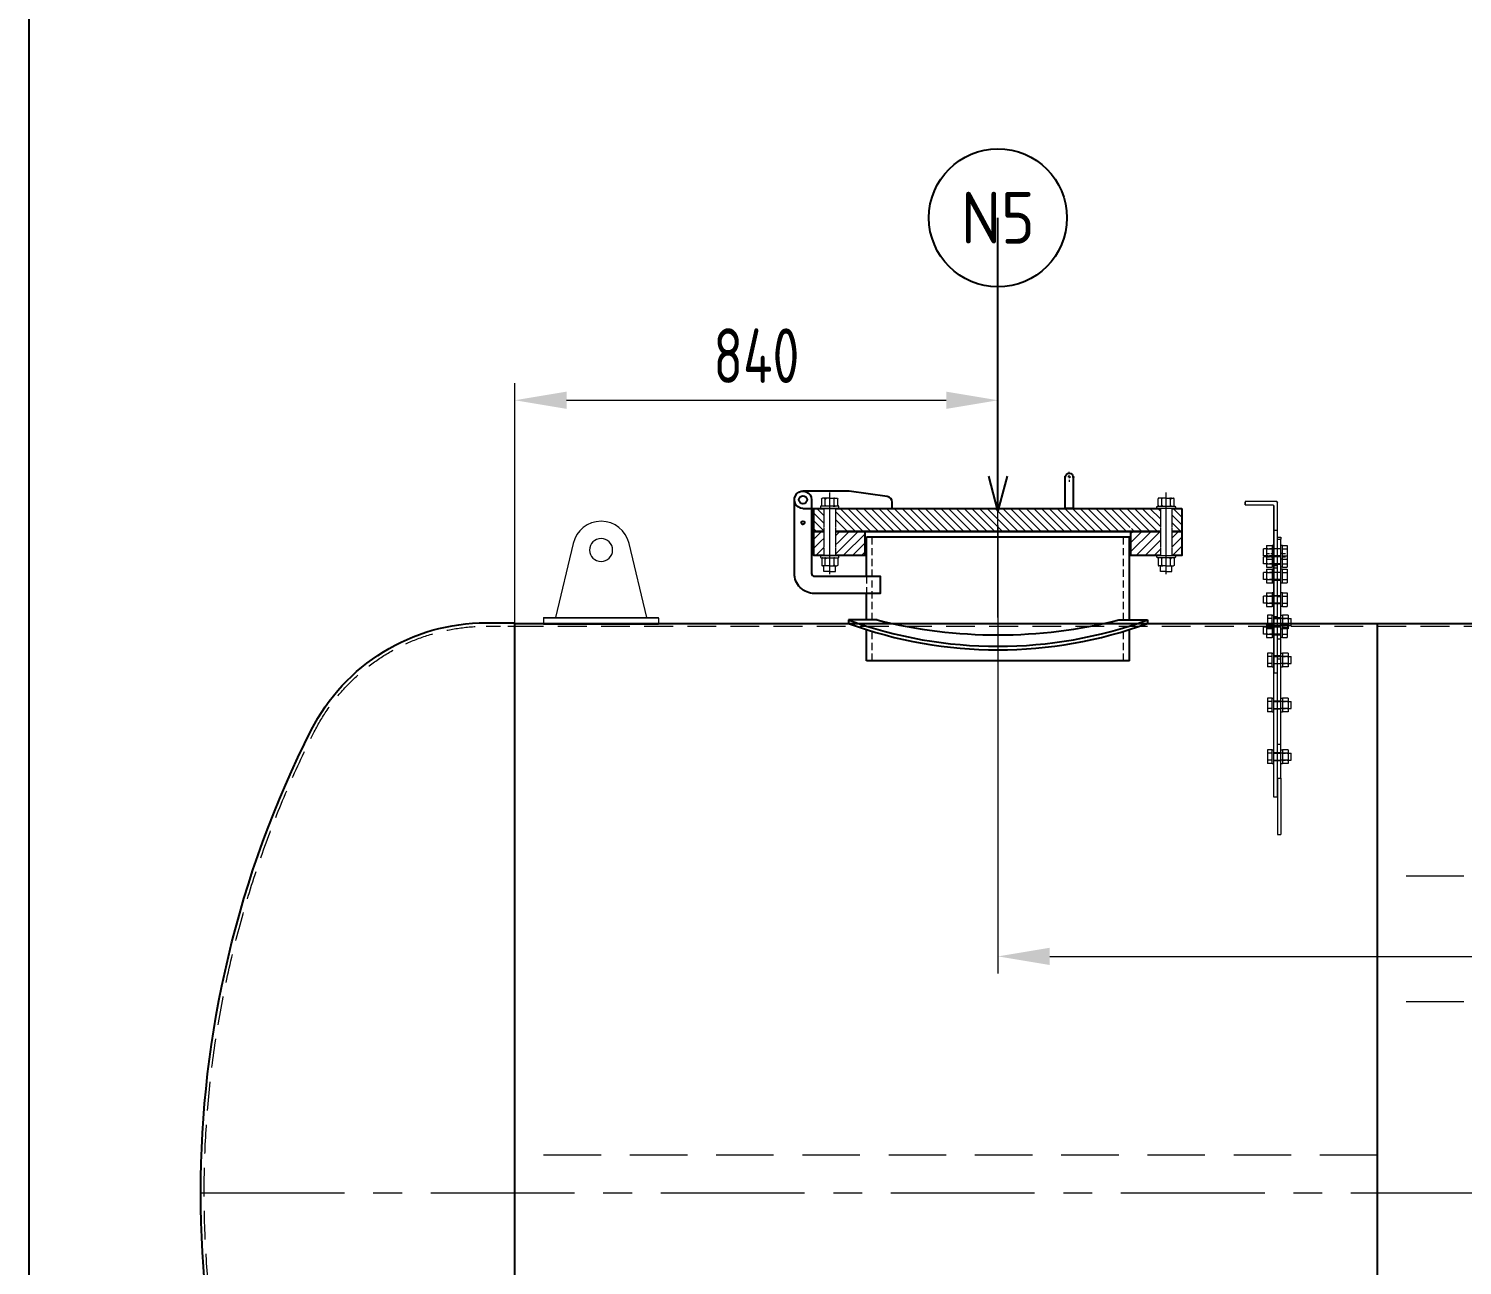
# Model space of a CAD drawing. Header units: millimetres. Extents: x -46397 to 283259, y -8690 to 23983.
# Drawn here: x 118436 to 120929, y 3842 to 5993 of the extents above; entities that cross this region are included whole.
import ezdxf
from ezdxf import colors
from ezdxf.entities.mleader import LeaderData, LeaderLine
from ezdxf.enums import TextEntityAlignment as Align
from ezdxf.math import Vec2, Vec3

# ---------------------------------------------------------------- set-up
doc = ezdxf.new("R2010")
doc.units = ezdxf.units.MM
doc.set_wipeout_variables(frame=1)
for name, pattern in [('CENTER', [2, 1.25, -0.25, 0.25, -0.25]), ('CENTER2', [1.125, 0.75, -0.125, 0.125, -0.125]), ('HIDDEN', [0.375, 0.25, -0.125]), ('HIDDEN2', [0.1875, 0.125, -0.0625]), ('HIDDENX2', [0.75, 0.5, -0.25])]:
    doc.linetypes.add(name, pattern=pattern)
doc.layers.get('Defpoints').update_dxf_attribs({"lineweight": 0})
for name, color, linetype, lineweight in [('0-Dim', 7, 'Continuous', 0), ('BOLTS', 7, 'Continuous', 9), ('CHUAN NET KHUAT', 4, 'HIDDEN', 0), ('Dtext', 255, 'Continuous', 20), ('DUONGCHINH', 7, 'Continuous', 25), ('DUONGTAM', 1, 'CENTER', 0), ('Long_AM_Visible', 30, 'Continuous', 25), ('mD_HATCH', 8, 'Continuous', 0), ('mDƯỜNG KHUẤT', 251, 'HIDDEN', 5), ('mDƯỜNG TÂM', 8, 'CENTER', 0), ('PHANTOM 2', 8, 'Continuous', 0), ('Standard', 7, 'Continuous', 0)]:
    doc.layers.add(name, color=color, linetype=linetype, lineweight=lineweight)
doc.styles.add('Chu va so', font='arial.ttf')
doc.styles.add('GHI CHÚ 1', font='isocp_IV25.ttf', dxfattribs={"width": 0.8})
doc.styles.add('Long_Text', font='isocp.shx', dxfattribs={"width": 0.7})
doc.styles.get("Standard").update_dxf_attribs({"font": 'isocp.shx', "width": 0.8})
doc.styles.add('TCVN', font='arial.ttf')
doc.dimstyles.new('1-30SCALE', dxfattribs={"dimtxt": 75, "dimasz": 75, "dimexe": 37.5, "dimexo": 30, "dimgap": 30, "dimtad": 1, "dimtoh": 1, "dimdec": 0, "dimdsep": 46, "dimtxsty": 'GHI CHÚ 1', "dimcen": 0.09, "dimclrd": 256, "dimclre": 256, "dimclrt": 2, "dimadec": 0, "dimazin": 0, "dimtfac": 1, "dimtdec": 0, "dimtofl": 0, "dimtmove": 0, "dimatfit": 3, "dimfxl": 1, "dimlwd": 0, "dimlwe": 0, "dimarcsym": 0})

# ---------------------------------------------------------------- blocks, each defined once
blk = doc.blocks.new('A$Cb6d5b212')
at = {"color": 2, "linetype": 'Continuous', "lineweight": 0, "ltscale": 10, "extrusion": (2.28848e-17, 1, 0)}
blk.add_line((-1500, -990), (-1500, 990), dxfattribs=at)
at = {"layer": 'CHUAN NET KHUAT', "color": 3, "linetype": 'HIDDENX2', "lineweight": 0, "ltscale": 50, "extrusion": (2.28848e-17, 1, 0)}
blk.add_line((-3050, 985), (-3000, 985), dxfattribs=at)
at = {"layer": 'CHUAN NET KHUAT', "color": 3, "linetype": 'HIDDENX2', "lineweight": 0, "ltscale": 100, "extrusion": (2.28848e-17, 1, 0)}
for p, q in [((-3000, 985), (-1500, 985)), ((-1500, 985), (0, 985))]:
    blk.add_line(p, q, dxfattribs=at)
at = {"layer": 'CHUAN NET KHUAT', "color": 3, "linetype": 'HIDDENX2', "lineweight": 0, "ltscale": 200}
for p, q in [((0, 550.6), (-1500, 550.6)), ((0, 332), (-1500, 332))]:
    blk.add_line(p, q, dxfattribs=at)
at = {"layer": 'CHUAN NET KHUAT', "color": 4, "linetype": 'HIDDENX2', "lineweight": 0, "ltscale": 200}
blk.add_line((-1500, 65.4), (-3000, 65.4), dxfattribs=at)
at = {"layer": 'CHUAN NET KHUAT', "color": 3, "linetype": 'HIDDENX2', "lineweight": 0, "ltscale": 100, "extrusion": (0, 0, -1)}
for centre, radius, start, end in [((3050, 650.1), 334.9, 26.8756, 90), ((1767.2, 0), 1773, 333.1244, 26.8756)]:
    blk.add_arc(centre, radius, start, end, dxfattribs=at)
at = {"layer": 'DUONGCHINH', "color": 2, "ltscale": 10, "extrusion": (2.28848e-17, 1, 0)}
for p, q in [((-3050, 991), (-3000, 991)), ((-3000, -991), (-3000, 991)), ((-3000, 990), (-1500, 990)), ((-1500, -990), (-1500, 990)), ((-1500, 990), (0, 990))]:
    blk.add_line(p, q, dxfattribs=at)
at = {"layer": 'DUONGCHINH', "color": 2, "ltscale": 10, "extrusion": (0, 0, -1)}
for centre, radius, start, end in [((3050, 650.1), 340.9, 26.8756, 90), ((1767.2, 0), 1779, 333.1244, 26.8756)]:
    blk.add_arc(centre, radius, start, end, dxfattribs=at)
at = {"layer": 'DUONGTAM', "ltscale": 200}
blk.add_line((-3546.2, 0), (3546.2, 0), dxfattribs=at)
blk = doc.blocks.new('A$Cd98a78a3')
at = {"color": 7, "linetype": 'Continuous', "lineweight": 0, "ltscale": 10, "extrusion": (-2.28848e-17, 1, 0)}
for p, q in [((-1730, 1202), (-1730, 1196)), ((-1676.1, 1202), (-1730, 1202)), ((-1674.1, 1151.8), (-1674.1, 1200)), ((-1730, 1196), (-1682.1, 1196)), ((-1680.1, 1151.8), (-1680.1, 1194)), ((-1680.1, 688), (-1680.1, 1151.8)), ((-1674.1, 1151.8), (-1680.1, 1151.8)), ((-1674.1, 688), (-1674.1, 1151.8)), ((-1674.1, 1036.6), (-1668.1, 1036.6)), ((-1668.1, 720.7), (-1668.1, 1036.6)), ((-1691.1, 1004.5), (-1691.1, 998.5)), ((-1683.1, 1004.5), (-1691.1, 1004.5)), ((-1691.1, 998.5), (-1691.1, 986.6)), ((-1683.1, 998.5), (-1691.1, 998.5)), ((-1683.1, 980.5), (-1683.1, 1004.5)), ((-1683.1, 1004.5), (-1680.1, 1004.5)), ((-1668.1, 1004.5), (-1665.1, 1004.5)), ((-1655.1, 1004.5), (-1665.1, 1004.5)), ((-1665.1, 1004.5), (-1665.1, 980.5)), ((-1655.1, 998.5), (-1665.1, 998.5)), ((-1655.1, 1004.5), (-1655.1, 998.5)), ((-1655.1, 998.5), (-1655.1, 986.6)), ((-1655.1, 998.5), (-1650.1, 998.5)), ((-1650.1, 986.5), (-1650.1, 998.5)), ((-1691.1, 986.6), (-1691.1, 980.6)), ((-1683.1, 986.6), (-1691.1, 986.6)), ((-1683.1, 980.6), (-1691.1, 980.6)), ((-1683.1, 980.5), (-1680.1, 980.5)), ((-1668.1, 980.5), (-1665.1, 980.5)), ((-1655.1, 986.6), (-1665.1, 986.6)), ((-1655.1, 980.6), (-1665.1, 980.6)), ((-1655.1, 986.6), (-1655.1, 980.6)), ((-1655.1, 986.5), (-1650.1, 986.5)), ((-1691.1, 938.4), (-1691.1, 932.4)), ((-1683.1, 938.4), (-1691.1, 938.4)), ((-1691.1, 932.4), (-1691.1, 920.4)), ((-1683.1, 932.4), (-1691.1, 932.4)), ((-1683.1, 914.4), (-1683.1, 938.4)), ((-1683.1, 938.4), (-1680.1, 938.4)), ((-1668.1, 938.4), (-1665.1, 938.4)), ((-1655.1, 938.4), (-1665.1, 938.4)), ((-1665.1, 938.4), (-1665.1, 914.4)), ((-1655.1, 932.4), (-1665.1, 932.4)), ((-1655.1, 938.4), (-1655.1, 932.4)), ((-1655.1, 932.4), (-1655.1, 920.4)), ((-1655.1, 932.4), (-1650.1, 932.4)), ((-1650.1, 920.4), (-1650.1, 932.4)), ((-1691.1, 920.4), (-1691.1, 914.4)), ((-1683.1, 920.4), (-1691.1, 920.4)), ((-1683.1, 914.4), (-1691.1, 914.4)), ((-1683.1, 914.4), (-1680.1, 914.4)), ((-1668.1, 914.4), (-1665.1, 914.4)), ((-1655.1, 920.4), (-1665.1, 920.4)), ((-1655.1, 914.4), (-1665.1, 914.4)), ((-1655.1, 920.4), (-1655.1, 914.4)), ((-1655.1, 920.4), (-1650.1, 920.4)), ((-1691.1, 860), (-1691.1, 854)), ((-1683.1, 860), (-1691.1, 860)), ((-1691.1, 854), (-1691.1, 842)), ((-1683.1, 854), (-1691.1, 854)), ((-1683.1, 836), (-1683.1, 860)), ((-1683.1, 860), (-1680.1, 860)), ((-1668.1, 860), (-1665.1, 860)), ((-1655.1, 860), (-1665.1, 860)), ((-1665.1, 860), (-1665.1, 836)), ((-1655.1, 854), (-1665.1, 854)), ((-1655.1, 860), (-1655.1, 854)), ((-1655.1, 854), (-1655.1, 842)), ((-1655.1, 854), (-1650.1, 854)), ((-1650.1, 842), (-1650.1, 854)), ((-1691.1, 842), (-1691.1, 836)), ((-1683.1, 842), (-1691.1, 842)), ((-1683.1, 836), (-1691.1, 836)), ((-1683.1, 836), (-1680.1, 836)), ((-1668.1, 836), (-1665.1, 836)), ((-1655.1, 842), (-1665.1, 842)), ((-1655.1, 836), (-1665.1, 836)), ((-1655.1, 842), (-1655.1, 836)), ((-1655.1, 842), (-1650.1, 842)), ((-1691.1, 770.1), (-1691.1, 764.1)), ((-1683.1, 770.1), (-1691.1, 770.1)), ((-1691.1, 764.1), (-1691.1, 752.2)), ((-1683.1, 764.1), (-1691.1, 764.1)), ((-1691.1, 752.2), (-1691.1, 746.2)), ((-1683.1, 752.2), (-1691.1, 752.2)), ((-1683.1, 746.1), (-1683.1, 770.1)), ((-1683.1, 770.1), (-1680.1, 770.1)), ((-1668.1, 770.1), (-1665.1, 770.1)), ((-1655.1, 770.1), (-1665.1, 770.1)), ((-1665.1, 770.1), (-1665.1, 746.1)), ((-1655.1, 764.1), (-1665.1, 764.1)), ((-1655.1, 752.2), (-1665.1, 752.2)), ((-1655.1, 770.1), (-1655.1, 764.1)), ((-1655.1, 764.1), (-1650.1, 764.1)), ((-1655.1, 764.1), (-1655.1, 752.2)), ((-1655.1, 752.2), (-1655.1, 746.2)), ((-1655.1, 752.1), (-1650.1, 752.1)), ((-1650.1, 752.1), (-1650.1, 764.1)), ((-1683.1, 746.2), (-1691.1, 746.2)), ((-1683.1, 746.1), (-1680.1, 746.1)), ((-1668.1, 746.1), (-1665.1, 746.1)), ((-1655.1, 746.2), (-1665.1, 746.2)), ((-1674.1, 720.7), (-1674.1, 622.7)), ((-1674.1, 720.7), (-1668.1, 720.7)), ((-1668.1, 720.7), (-1668.1, 622.7)), ((-1674.1, 688), (-1680.1, 688)), ((-1674.1, 622.7), (-1668.1, 622.7))]:
    blk.add_line(p, q, dxfattribs=at)
at = {"color": 4, "linetype": 'HIDDENX2', "lineweight": 0, "ltscale": 10, "extrusion": (2.28848e-17, 1, 0)}
for p, q in [((-1730, 1196), (-1730, 1202)), ((-1676, 1202), (-1730, 1202)), ((-1730, 1196), (-1724, 1196)), ((-1668, 1119.4), (-1693, 1119.4)), ((-1693, 1119.4), (-1680, 1119.4)), ((-1693, 1111.7), (-1683, 1111.7)), ((-1668, 1107.4), (-1693, 1107.4)), ((-1693, 1107.4), (-1680, 1107.4)), ((-1668, 1105.7), (-1693, 1105.7)), ((-1693, 1105.7), (-1683, 1105.7)), ((-1693, 1105.7), (-1680, 1105.7)), ((-1680, 1111.7), (-1683, 1111.7)), ((-1680, 1120.4), (-1674, 1120.4)), ((-1680, 1106.7), (-1674, 1106.7)), ((-1680, 1106.4), (-1674, 1106.4)), ((-1674, 1120.4), (-1668, 1120.4)), ((-1674, 1106.7), (-1668, 1106.7)), ((-1674, 1106.4), (-1668, 1106.4)), ((-1665, 1111.7), (-1668, 1111.7)), ((-1665, 1111.7), (-1657, 1111.7)), ((-1665, 1105.7), (-1657, 1105.7)), ((-1668, 1093.7), (-1693, 1093.7)), ((-1693, 1093.7), (-1680, 1093.7)), ((-1668, 1078.2), (-1693, 1078.2)), ((-1693, 1078.2), (-1680, 1078.2)), ((-1680, 1092.7), (-1674, 1092.7)), ((-1674, 1090), (-1680, 1090)), ((-1680, 1079.2), (-1674, 1079.2)), ((-1674, 1092.7), (-1668, 1092.7)), ((-1674, 1079.2), (-1668, 1079.2)), ((-1668, 1066.2), (-1693, 1066.2)), ((-1693, 1066.2), (-1680, 1066.2)), ((-1680, 1065.2), (-1674, 1065.2)), ((-1674, 1065.2), (-1668, 1065.2)), ((-1668, 1037.3), (-1693, 1037.3)), ((-1693, 1037.3), (-1680, 1037.3)), ((-1668, 1025.3), (-1693, 1025.3)), ((-1693, 1025.3), (-1680, 1025.3)), ((-1680, 1038.3), (-1674, 1038.3)), ((-1680, 1024.3), (-1674, 1024.3)), ((-1674, 1038.3), (-1668, 1038.3)), ((-1674, 1024.3), (-1668, 1024.3)), ((-2950, 990), (-2750, 990)), ((-1668, 983.3), (-1693, 983.3)), ((-1693, 983.3), (-1680, 983.3)), ((-1680, 984.3), (-1674, 984.3)), ((-1674, 990), (-1668, 990)), ((-1674, 984.3), (-1668, 984.3)), ((-1668, 971.3), (-1693, 971.3)), ((-1693, 971.3), (-1680, 971.3)), ((-1680, 970.3), (-1674, 970.3)), ((-1674, 970.3), (-1668, 970.3)), ((-1674, 963), (-1668, 963))]:
    blk.add_line(p, q, dxfattribs=at)
at = {"color": 7, "linetype": 'Continuous', "lineweight": 0, "ltscale": 10, "extrusion": (2.28848e-17, 1, 0)}
for p, q in [((-1674, 1086.3), (-1674, 1200)), ((-1724, 1196), (-1682, 1196)), ((-1680, 1194), (-1680, 1086.3)), ((-2898.6, 1129.1), (-2929.4, 1000)), ((-2770.6, 1000), (-2801.4, 1129.1)), ((-1693, 1125.3), (-1693, 1119.4)), ((-1693, 1125.3), (-1683, 1125.3)), ((-1683, 1125.4), (-1683, 1101.4)), ((-1680, 1125.4), (-1683, 1125.4)), ((-1674, 1140), (-1668, 1140)), ((-1674, 985.9), (-1674, 1136.4)), ((-1674, 1136.4), (-1668, 1136.4)), ((-1668, 1140), (-1668, 1136.4)), ((-1668, 985.9), (-1668, 1136.4)), ((-1665, 1125.4), (-1668, 1125.4)), ((-1665, 1101.4), (-1665, 1125.4)), ((-1665, 1125.3), (-1657, 1125.3)), ((-1657, 1125.3), (-1657, 1119.4)), ((-1698.3, 1107.4), (-1698.3, 1119.4)), ((-1693, 1119.4), (-1698.3, 1119.4)), ((-1693, 1107.4), (-1698.3, 1107.4)), ((-1698.3, 1093.7), (-1698.3, 1105.7)), ((-1693, 1105.7), (-1698.3, 1105.7)), ((-1693, 1119.4), (-1693, 1107.4)), ((-1693, 1119.4), (-1683, 1119.4)), ((-1693, 1107.4), (-1693, 1101.4)), ((-1693, 1107.4), (-1683, 1107.4)), ((-1693, 1101.4), (-1693, 1093.7)), ((-1693, 1101.4), (-1683, 1101.4)), ((-1683, 1101.4), (-1683, 1087.7)), ((-1680, 1101.4), (-1683, 1101.4)), ((-1665, 1101.4), (-1668, 1101.4)), ((-1665, 1119.4), (-1657, 1119.4)), ((-1665, 1107.4), (-1657, 1107.4)), ((-1665, 1087.7), (-1665, 1101.4)), ((-1665, 1101.4), (-1657, 1101.4)), ((-1657, 1119.4), (-1657, 1107.4)), ((-1657, 1107.4), (-1657, 1101.4)), ((-1657, 1101.4), (-1657, 1093.7)), ((-1693, 1093.7), (-1698.3, 1093.7)), ((-1698.3, 1066.2), (-1698.3, 1078.2)), ((-1693, 1078.2), (-1698.3, 1078.2)), ((-1693, 1093.7), (-1693, 1087.7)), ((-1693, 1093.7), (-1683, 1093.7)), ((-1693, 1087.7), (-1683, 1087.7)), ((-1693, 1084.2), (-1693, 1078.2)), ((-1693, 1084.2), (-1683, 1084.2)), ((-1693, 1078.2), (-1693, 1066.2)), ((-1693, 1078.2), (-1683, 1078.2)), ((-1680, 1087.7), (-1683, 1087.7)), ((-1683, 1084.2), (-1683, 1060.2)), ((-1680, 1084.2), (-1683, 1084.2)), ((-1680, 1086.3), (-1680, 903.3)), ((-1674, 1086.3), (-1680, 1086.3)), ((-1665, 1087.7), (-1668, 1087.7)), ((-1665, 1084.2), (-1668, 1084.2)), ((-1665, 1093.7), (-1657, 1093.7)), ((-1665, 1087.7), (-1657, 1087.7)), ((-1665, 1060.2), (-1665, 1084.2)), ((-1665, 1084.2), (-1657, 1084.2)), ((-1665, 1078.2), (-1657, 1078.2)), ((-1657, 1093.7), (-1657, 1087.7)), ((-1657, 1084.2), (-1657, 1078.2)), ((-1657, 1078.2), (-1657, 1066.2)), ((-1693, 1066.2), (-1698.3, 1066.2)), ((-1693, 1066.2), (-1693, 1060.3)), ((-1693, 1066.2), (-1683, 1066.2)), ((-1693, 1060.3), (-1683, 1060.3)), ((-1680, 1060.2), (-1683, 1060.2)), ((-1665, 1060.2), (-1668, 1060.2)), ((-1665, 1066.2), (-1657, 1066.2)), ((-1665, 1060.3), (-1657, 1060.3)), ((-1657, 1066.2), (-1657, 1060.3)), ((-1698.3, 1025.3), (-1698.3, 1037.3)), ((-1693, 1037.3), (-1698.3, 1037.3)), ((-1693, 1025.3), (-1698.3, 1025.3)), ((-1693, 1043.2), (-1693, 1037.2)), ((-1693, 1043.2), (-1683, 1043.2)), ((-1693, 1037.2), (-1693, 1025.3)), ((-1693, 1037.2), (-1683, 1037.2)), ((-1693, 1025.3), (-1693, 1019.3)), ((-1693, 1025.3), (-1683, 1025.3)), ((-1683, 1043.3), (-1683, 1019.3)), ((-1680, 1043.3), (-1683, 1043.3)), ((-1665, 1043.3), (-1668, 1043.3)), ((-1665, 1019.3), (-1665, 1043.3)), ((-1665, 1043.2), (-1657, 1043.2)), ((-1665, 1037.2), (-1657, 1037.2)), ((-1665, 1025.3), (-1657, 1025.3)), ((-1657, 1043.2), (-1657, 1037.2)), ((-1657, 1037.2), (-1657, 1025.3)), ((-1657, 1025.3), (-1657, 1019.3)), ((-2950, 1000), (-2950, 998.8)), ((-2950, 1000), (-2929.4, 1000)), ((-2750, 998.8), (-2950, 998.8)), ((-2950, 998.8), (-2950, 988.7)), ((-2929.4, 1000), (-2770.6, 1000)), ((-2770.6, 1000), (-2750, 1000)), ((-2750, 998.8), (-2750, 1000)), ((-2750, 998.8), (-2750, 988.7)), ((-1693, 1019.3), (-1683, 1019.3)), ((-1680, 1019.3), (-1683, 1019.3)), ((-1665, 1019.3), (-1668, 1019.3)), ((-1665, 1019.3), (-1657, 1019.3)), ((-2950, 988.7), (-2750, 988.7)), ((-1698.3, 971.3), (-1698.3, 983.3)), ((-1693, 983.3), (-1698.3, 983.3)), ((-1693, 989.3), (-1693, 983.3)), ((-1693, 989.3), (-1683, 989.3)), ((-1693, 983.3), (-1693, 971.4)), ((-1693, 983.3), (-1683, 983.3)), ((-1683, 989.3), (-1683, 965.3)), ((-1680, 989.3), (-1683, 989.3)), ((-1674, 985.9), (-1668, 985.9)), ((-1674, 779.7), (-1674, 985.9)), ((-1665, 989.3), (-1668, 989.3)), ((-1668, 779.7), (-1668, 985.9)), ((-1665, 965.3), (-1665, 989.3)), ((-1665, 989.3), (-1657, 989.3)), ((-1665, 983.3), (-1657, 983.3)), ((-1657, 989.3), (-1657, 983.3)), ((-1657, 983.3), (-1657, 971.4)), ((-1693, 971.3), (-1698.3, 971.3)), ((-1693, 971.4), (-1693, 965.4)), ((-1693, 971.4), (-1683, 971.4)), ((-1693, 965.4), (-1683, 965.4)), ((-1680, 965.3), (-1683, 965.3)), ((-1665, 965.3), (-1668, 965.3)), ((-1665, 971.4), (-1657, 971.4)), ((-1665, 965.4), (-1657, 965.4)), ((-1657, 971.4), (-1657, 965.4)), ((-1674, 903.3), (-1680, 903.3)), ((-1674, 779.7), (-1668, 779.7))]:
    blk.add_line(p, q, dxfattribs=at)
at = {"color": 4, "linetype": 'HIDDENX2', "lineweight": 0, "ltscale": 10, "extrusion": (-2.28848e-17, 1, 0)}
for p, q in [((-1674.1, 1001.5), (-1680.1, 1001.5)), ((-1674.1, 999.5), (-1680.1, 999.5)), ((-1680.1, 998.5), (-1655.1, 998.5)), ((-1668.1, 999.5), (-1674.1, 999.5)), ((-1655.1, 998.5), (-1668.1, 998.5)), ((-1680.1, 986.5), (-1655.1, 986.5)), ((-1674.1, 985.5), (-1680.1, 985.5)), ((-1668.1, 985.5), (-1674.1, 985.5)), ((-1655.1, 986.5), (-1668.1, 986.5)), ((-1674.1, 933.4), (-1680.1, 933.4)), ((-1680.1, 932.4), (-1655.1, 932.4)), ((-1668.1, 933.4), (-1674.1, 933.4)), ((-1674.1, 928.6), (-1668.1, 928.6)), ((-1655.1, 932.4), (-1668.1, 932.4)), ((-1680.1, 920.4), (-1655.1, 920.4)), ((-1674.1, 919.4), (-1680.1, 919.4)), ((-1668.1, 919.4), (-1674.1, 919.4)), ((-1655.1, 920.4), (-1668.1, 920.4)), ((-1674.1, 855), (-1680.1, 855)), ((-1680.1, 854), (-1655.1, 854)), ((-1668.1, 855), (-1674.1, 855)), ((-1655.1, 854), (-1668.1, 854)), ((-1680.1, 842), (-1655.1, 842)), ((-1674.1, 841), (-1680.1, 841)), ((-1668.1, 841), (-1674.1, 841)), ((-1655.1, 842), (-1668.1, 842)), ((-1674.1, 765.1), (-1680.1, 765.1)), ((-1680.1, 764.1), (-1655.1, 764.1)), ((-1680.1, 752.1), (-1655.1, 752.1)), ((-1674.1, 751.1), (-1680.1, 751.1)), ((-1668.1, 765.1), (-1674.1, 765.1)), ((-1668.1, 751.1), (-1674.1, 751.1)), ((-1655.1, 764.1), (-1668.1, 764.1)), ((-1655.1, 752.1), (-1668.1, 752.1))]:
    blk.add_line(p, q, dxfattribs=at)
at = {"color": 7, "linetype": 'Continuous', "lineweight": 0, "ltscale": 10, "extrusion": (0, 0, -1)}
blk.add_circle((2850, 1117.5), 20, dxfattribs=at)
at = {"color": 4, "linetype": 'HIDDENX2', "lineweight": 0, "ltscale": 10}
blk.add_arc((-1676, 1200), 2, 62.5577, 90, dxfattribs=at)
at = {"color": 7, "linetype": 'Continuous', "lineweight": 0, "ltscale": 10}
for centre, radius, start, end in [((-1676, 1200), 2, 0, 62.5577), ((-2850, 1117.5), 50, 13.3846, 166.5893)]:
    blk.add_arc(centre, radius, start, end, dxfattribs=at)
at = {"color": 7, "linetype": 'Continuous', "lineweight": 0, "ltscale": 10, "extrusion": (0, 0, -1)}
for centre in [(1682.1, 1194), (1682, 1194)]:
    blk.add_arc(centre, 2, 90, 180, dxfattribs=at)
blk.add_ellipse((-1676.1, 1200), major_axis=(0, 2), ratio=1, start_param=0, end_param=1.570796, dxfattribs=at)
blk = doc.blocks.new('_TagCircle')
at = {"color": 0, "linetype": 'ByBlock', "lineweight": -2, "transparency": 16777216}
blk.add_circle((0, 0), 4, dxfattribs=at)
at = {"layer": 'Long_AM_Visible', "color": 0, "transparency": 16777216, "style": 'Long_Text'}
blk.add_attdef('TAGNUMBER', text='', height=3, dxfattribs=at).set_placement((0, -1.5), align=Align.CENTER)
blk = doc.blocks.new('_Open30')
at = {"color": 0, "linetype": 'ByBlock', "lineweight": -2}
for p, q in [((-1, 0.268), (0, 0)), ((0, 0), (-1, -0.268)), ((0, 0), (-1, 0))]:
    blk.add_line(p, q, dxfattribs=at)
blk = doc.blocks.new('*U90')
at = {"layer": 'BOLTS'}
h = blk.add_hatch(dxfattribs=at)
h.set_pattern_fill('ANSI31', color=8, scale=1.466667, angle=30, style=0)
h.set_pattern_definition([(195, (-4883.10436, -7707.51756), (-0.0474501583, 0.1770864014), [])])
edge = h.paths.add_edge_path()
edge.add_line((-7.6, 98.7), (-7.7, 98.7))
edge.add_ellipse((-9.1, 98.6), major_axis=(-1.01, -1.01), ratio=1, start_angle=141.1342, end_angle=215.0819)
edge.add_line((-8.8, 100), (-8.8, 100))
edge.add_line((-8.8, 100), (-6.4, 100))
edge.add_line((-6.4, 100), (-6.4, 100))
edge.add_ellipse((-6.2, 98.6), major_axis=(-1.01, -1.01), ratio=1, start_angle=232.9978, end_angle=308.8658)
h = blk.add_hatch(dxfattribs=at)
h.set_pattern_fill('ANSI31', color=8, scale=1.466667, angle=30, style=0)
h.set_pattern_definition([(345, (4883.10436, -7707.51756), (0.0474501583, 0.1770864014), [])])
edge = h.paths.add_edge_path()
edge.add_line((7.6, 98.7), (7.7, 98.7))
edge.add_ellipse((9.1, 98.6), major_axis=(1.01, -1.01), ratio=1, start_angle=144.9181, end_angle=218.8658, ccw=False)
edge.add_line((8.8, 100), (8.8, 100))
edge.add_line((8.8, 100), (6.4, 100))
edge.add_line((6.4, 100), (6.4, 100))
edge.add_ellipse((6.2, 98.6), major_axis=(1.01, -1.01), ratio=1, start_angle=51.1342, end_angle=127.0022, ccw=False)
h = blk.add_hatch(dxfattribs=at)
h.set_pattern_fill('ANSI31', color=8, scale=1.466667, angle=30, style=0)
h.set_pattern_definition([(165, (-4883.10436, 7893.51756), (-0.0474501583, -0.1770864014), [])])
edge = h.paths.add_edge_path()
edge.add_line((-7.6, 87.3), (-7.7, 87.3))
edge.add_ellipse((-9.1, 87.4), major_axis=(-1.01, -1.01), ratio=1, start_angle=54.9181, end_angle=128.8658, ccw=False)
edge.add_line((-8.8, 86), (-8.8, 86))
edge.add_line((-8.8, 86), (-6.4, 86))
edge.add_line((-6.4, 86), (-6.4, 86))
edge.add_ellipse((-6.2, 87.4), major_axis=(-1.01, -1.01), ratio=1, start_angle=321.1342, end_angle=397.0022, ccw=False)
h = blk.add_hatch(dxfattribs=at)
h.set_pattern_fill('ANSI31', color=8, scale=1.466667, angle=30, style=0)
h.set_pattern_definition([(15, (4883.10436, 7893.51756), (0.0474501583, -0.1770864014), [])])
edge = h.paths.add_edge_path()
edge.add_line((7.6, 87.3), (7.7, 87.3))
edge.add_ellipse((9.1, 87.4), major_axis=(1.01, -1.01), ratio=1, start_angle=231.1342, end_angle=305.0819)
edge.add_line((8.8, 86), (8.8, 86))
edge.add_line((8.8, 86), (6.4, 86))
edge.add_line((6.4, 86), (6.4, 86))
edge.add_ellipse((6.2, 87.4), major_axis=(1.01, -1.01), ratio=1, start_angle=-37.0022, end_angle=38.8658)
h = blk.add_hatch(dxfattribs=at)
h.set_pattern_fill('ANSI31', color=8, scale=1.466667, angle=30, style=0)
h.set_pattern_definition([(195, (-4883.10436, -7811.51756), (-0.0474501583, 0.1770864014), [])])
edge = h.paths.add_edge_path()
edge.add_line((-7.6, -5.3), (-7.7, -5.3))
edge.add_ellipse((-9.1, -5.4), major_axis=(-1.01, -1.01), ratio=1, start_angle=141.1342, end_angle=215.0819)
edge.add_line((-8.8, -4), (-8.8, -4))
edge.add_line((-8.8, -4), (-6.4, -4))
edge.add_line((-6.4, -4), (-6.4, -4))
edge.add_ellipse((-6.2, -5.4), major_axis=(-1.01, -1.01), ratio=1, start_angle=232.9978, end_angle=308.8658)
h = blk.add_hatch(dxfattribs=at)
h.set_pattern_fill('ANSI31', color=8, scale=1.466667, angle=30, style=0)
h.set_pattern_definition([(165, (-4883.10436, 7789.51756), (-0.0474501583, -0.1770864014), [])])
edge = h.paths.add_edge_path()
edge.add_line((-7.6, -16.7), (-7.7, -16.7))
edge.add_ellipse((-9.1, -16.6), major_axis=(-1.01, -1.01), ratio=1, start_angle=54.9181, end_angle=128.8658, ccw=False)
edge.add_line((-8.8, -18), (-8.8, -18))
edge.add_line((-8.8, -18), (-6.4, -18))
edge.add_line((-6.4, -18), (-6.4, -18))
edge.add_ellipse((-6.2, -16.6), major_axis=(-1.01, -1.01), ratio=1, start_angle=321.1342, end_angle=397.0022, ccw=False)
h = blk.add_hatch(dxfattribs=at)
h.set_pattern_fill('ANSI31', color=8, scale=1.466667, angle=30, style=0)
h.set_pattern_definition([(345, (4883.10436, -7811.51756), (0.0474501583, 0.1770864014), [])])
edge = h.paths.add_edge_path()
edge.add_line((7.6, -5.3), (7.7, -5.3))
edge.add_ellipse((9.1, -5.4), major_axis=(1.01, -1.01), ratio=1, start_angle=144.9181, end_angle=218.8658, ccw=False)
edge.add_line((8.8, -4), (8.8, -4))
edge.add_line((8.8, -4), (6.4, -4))
edge.add_line((6.4, -4), (6.4, -4))
edge.add_ellipse((6.2, -5.4), major_axis=(1.01, -1.01), ratio=1, start_angle=51.1342, end_angle=127.0022, ccw=False)
h = blk.add_hatch(dxfattribs=at)
h.set_pattern_fill('ANSI31', color=8, scale=1.466667, angle=30, style=0)
h.set_pattern_definition([(15, (4883.10436, 7789.51756), (0.0474501583, -0.1770864014), [])])
edge = h.paths.add_edge_path()
edge.add_line((7.6, -16.7), (7.7, -16.7))
edge.add_ellipse((9.1, -16.6), major_axis=(1.01, -1.01), ratio=1, start_angle=231.1342, end_angle=305.0819)
edge.add_line((8.8, -18), (8.8, -18))
edge.add_line((8.8, -18), (6.4, -18))
edge.add_line((6.4, -18), (6.4, -18))
edge.add_ellipse((6.2, -16.6), major_axis=(1.01, -1.01), ratio=1, start_angle=-37.0022, end_angle=38.8658)
at = {"layer": 'BOLTS', "color": 8}
for p, q in [((0, 100), (-12.6, 100)), ((0, 100), (12.6, 100)), ((-7.7, 98.6), (-7.7, 87.4)), ((7.7, 98.6), (7.7, 87.4)), ((-14, -5.4), (-14, -16.6)), ((0, -18), (-12.6, -18)), ((-7.7, -5.4), (-7.7, -16.6)), ((0, -18), (12.6, -18)), ((7.7, -5.4), (7.7, -16.6)), ((14, -5.4), (14, -16.6))]:
    blk.add_line(p, q, dxfattribs=at)
at = {"layer": 'BOLTS', "color": 8, "linetype": 'CENTER2'}
blk.add_line((0, 114.6), (0, -27.9), dxfattribs=at)
at = {"layer": 'BOLTS', "color": 3, "linetype": 'HIDDEN2'}
for p, q in [((-10, 0), (-10, 82)), ((10, 0), (10, 82))]:
    blk.add_line(p, q, dxfattribs=at)
at = {"layer": 'BOLTS', "color": 8}
for points in [[(-12.6, 86, -0.414214), (-14, 87.4), (-14, 98.6, -0.414214), (-12.6, 100)], [(12.6, 86, 0.414214), (14, 87.4), (14, 98.6, 0.414214), (12.6, 100)]]:
    blk.add_lwpolyline(points, format="xyb", dxfattribs=at)
at = {"layer": 'BOLTS', "color": 3}
for points in [[(0, 110), (-9.8, 110, 0.414214), (-10, 109.8), (-10, 100)], [(0, 110), (9.8, 110, -0.414214), (10, 109.8), (10, 100)]]:
    blk.add_lwpolyline(points, format="xyb", dxfattribs=at)
for points in [[(0, 82), (-14.6, 82, -0.414214), (-16, 83.4), (-16, 84.6, -0.414214), (-14.6, 86), (0, 86), (14.6, 86, -0.414214), (16, 84.6), (16, 83.4, -0.414214), (14.6, 82)], [(0, -4), (-14.6, -4, -0.414214), (-16, -2.6), (-16, -1.4, -0.414214), (-14.6, 0), (0, 0), (14.6, 0, -0.414214), (16, -1.4), (16, -2.6, -0.414214), (14.6, -4)]]:
    blk.add_lwpolyline(points, format="xyb", close=True, dxfattribs=at)
at = {"layer": 'BOLTS', "color": 8}
blk.add_lwpolyline([(-12.6, 86), (0, 86)], dxfattribs=at)
for centre, start, end in [((-9.1, 98.6), 360, 90), ((-9.1, 98.6), 360, 90), ((-6.2, 98.6), 90, 180), ((-6.2, 98.6), 90, 180), ((6.2, 98.6), 360, 90), ((6.2, 98.6), 360, 90), ((9.1, 98.6), 90, 180), ((9.1, 98.6), 90, 180), ((-9.1, 87.4), 270, 0), ((-6.2, 87.4), 180, 270), ((6.2, 87.4), 270, 0), ((9.1, 87.4), 180, 270), ((-12.6, -5.4), 90, 180), ((-12.6, -16.6), 180, 270), ((-9.1, -5.4), 360, 90), ((-9.1, -5.4), 360, 90), ((-9.1, -16.6), 270, 0), ((-6.2, -5.4), 90, 180), ((-6.2, -5.4), 90, 180), ((-6.2, -16.6), 180, 270), ((6.2, -5.4), 360, 90), ((6.2, -5.4), 360, 90), ((6.2, -16.6), 270, 0), ((9.1, -5.4), 90, 180), ((9.1, -5.4), 90, 180), ((9.1, -16.6), 180, 270), ((12.6, -5.4), 360, 90), ((12.6, -16.6), 270, 0)]:
    blk.add_arc(centre, 1.43, start, end, dxfattribs=at)
blk = doc.blocks.new('SW_CENTERMARKSYMBOL_15')
at = {"color": 0, "linetype": 'Continuous', "lineweight": 0}
for p, q in [((-0.5, 0), (-0.85, 0)), ((0, 0), (-0.25, 0)), ((0, 0.5), (0, 0.85)), ((0, 0), (0, 0.25)), ((0, 0), (0, -0.25)), ((0, 0), (0.25, 0)), ((0.5, 0), (0.85, 0)), ((0, -0.5), (0, -0.85))]:
    blk.add_line(p, q, dxfattribs=at)
blk = doc.blocks.new('MH1-1')
at = {"layer": 'mD_HATCH'}
h = blk.add_hatch(dxfattribs=at)
h.set_pattern_fill('ANSI31', color=256, scale=3, angle=-90)
h.set_pattern_definition([(315, (498447.304, -69037.833), (6.73519209, 6.73519209), [])])
h.paths.add_polyline_path([(302.5, -74.9), (320, -74.9), (320, -34.9), (302.5, -34.9)])
h.paths.add_polyline_path([(230, -58.9), (233, -74.9), (282.5, -74.9), (282.5, -34.9), (230, -34.9)])
h.paths.add_polyline_path([(-290, -34.9), (-290, -58.9), (-261.5, -74.9), (230, -74.9), (230, -34.9)])
h.paths.add_polyline_path([(-320, -34.9), (-320, -74.9), (-290, -74.9), (-290, -34.9)])
h = blk.add_hatch(dxfattribs=at)
h.set_pattern_fill('ANSI31', color=256, scale=90)
h.set_pattern_definition([(45, (-61355.94, -11528.115), (-7.9549513, 7.9549513), [])])
h.paths.add_polyline_path([(-290, -74.9), (-320, -74.9), (-320, -116.9), (-290, -116.9)])
h.paths.add_polyline_path([(-231, -74.9), (-261.5, -74.9), (-290, -74.9), (-290, -116.9), (-231, -116.9)])
h.paths.add_polyline_path([(290, -116.9), (290, -74.9), (261.5, -74.9), (231, -74.9), (231, -116.9)])
h.paths.add_polyline_path([(320, -116.9), (320, -74.9), (290, -74.9), (290, -116.9)])
for p, q in [((-320, -74.9), (-261.5, -74.9)), ((-285.1, -74.9), (-285.1, -74.9)), ((-285.1, -74.9), (-285.1, -74.9)), ((-276.5, -74.9), (-276.5, -74.9)), ((261.5, -74.9), (320, -74.9)), ((276.5, -74.9), (276.5, -74.9))]:
    blk.add_line(p, q)
at = {"color": 7}
blk.add_lwpolyline([(-261.5, -74.9), (261.5, -74.9)], dxfattribs=at)
at = {"layer": 'DUONGCHINH'}
for p, q in [((320, -74.9), (-320, -74.9)), ((-231, -116.9), (-231, -74.9)), ((-228.5, -152.9), (-228.5, -84.9)), ((228.5, -84.9), (-228.5, -84.9)), ((228.5, -228.9), (228.5, -84.9)), ((231, -116.9), (231, -74.9)), ((-228.5, -228.9), (-228.5, -182.9)), ((-210, -228.9), (-260, -228.9)), ((-260, -228.9), (-260, -234.9)), ((-228.5, -300), (-228.5, -245.6)), ((210, -228.9), (260, -228.9)), ((228.5, -300), (228.5, -245.6)), ((260, -228.9), (260, -234.9)), ((0, -300), (-228.5, -300)), ((228.5, -300), (0, -300))]:
    blk.add_line(p, q, dxfattribs=at)
blk.add_lwpolyline([(117, -34.9), (117, 19.1, -1), (131, 19.1), (131, -34.9)], format="xyb", close=True, dxfattribs=at)
for points in [[(-339, -34.9, -2.414214), (-324, -19.9), (-324, -147.9, 0.414214), (-319, -152.9), (-204.9, -152.9), (-204.9, -182.9), (-319, -182.9, -0.414214), (-354, -147.9), (-354, -19.9, -1)], [(-339, -34.9), (-184, -34.9), (-184, -24.2, 0.373238), (-192.6, -14.3), (-258.6, -4.9), (-339, -4.9, 1)]]:
    blk.add_lwpolyline(points, format="xyb", dxfattribs=at)
for points in [[(-228.5, -116.9), (-320, -116.9), (-320, -34.9)], [(-320, -34.9), (320, -34.9)], [(320, -34.9), (320, -116.9), (228.5, -116.9)]]:
    blk.add_lwpolyline(points, dxfattribs=at)
for centre, radius in [((-339, -19.9), 7), ((-339, -59.9), 3)]:
    blk.add_circle(centre, radius, dxfattribs=at)
for centre, radius, start, end in [((0, 485.5), 760.2, 250, 290), ((0, 477.3), 758.2, 249.945, 290.055), ((0, 604.7), 859.6, 255.8601, 284.1399)]:
    blk.add_arc(centre, radius, start, end, dxfattribs=at)
at = {"layer": 'mDƯỜNG KHUẤT', "ltscale": 50}
for p, q in [((-218.5, -228.9), (-218.5, -84.9)), ((218.5, -228.9), (218.5, -84.9)), ((-228.5, -152.9), (-228.5, -182.9)), ((-218.5, -300), (-218.5, -247.5)), ((218.5, -300), (218.5, -247.5))]:
    blk.add_line(p, q, dxfattribs=at)
at = {"layer": 'mDƯỜNG TÂM', "xscale": 10.40000000000146, "yscale": 10.40000000000146, "zscale": 10.40000000000146}
blk.add_blockref('SW_CENTERMARKSYMBOL_15', (124, 20.1), dxfattribs=at)
at = {"color": 3}
for points in [[(-282.5, -34.9), (-302.5, -34.9), (-302.5, -116.9), (-282.5, -116.9)], [(282.5, -34.9), (302.5, -34.9), (302.5, -116.9), (282.5, -116.9)]]:
    blk.add_wipeout(points, dxfattribs=at)
at = {"color": 251, "lineweight": 0, "xscale": -1, "rotation": 180}
blk.add_blockref('*U90', (-292.5, -34.9), dxfattribs=at)
at = {"color": 251, "lineweight": 0, "rotation": 180}
blk.add_blockref('*U90', (292.5, -34.9), dxfattribs=at)
blk = doc.blocks.new('*D525')
at = {"layer": 'Defpoints', "color": 0, "transparency": 16777216}
for p in [(120121.6, 5346.6), (120121.6, 4938.6, -1.5), (119281.6, 4889.4, -1.5)]:
    blk.add_point(p, dxfattribs=at)
at = {"layer": 'PHANTOM 2', "linetype": 'Continuous', "lineweight": 0, "transparency": 16777216}
for p, q in [((119281.6, 4919.4), (119281.6, 5376.6)), ((120121.6, 4968.6), (120121.6, 5376.6)), ((119371.6, 5346.6), (120031.6, 5346.6))]:
    blk.add_line(p, q, dxfattribs=at)
at = {"layer": 'PHANTOM 2', "transparency": 16777216}
for points in [[(119371.6, 5361.6), (119371.6, 5331.6), (119281.6, 5346.6)], [(120031.6, 5361.6), (120031.6, 5331.6), (120121.6, 5346.6)]]:
    blk.add_solid(points, dxfattribs=at)
at = {"layer": 'PHANTOM 2', "color": 2, "transparency": 16777216, "insert": (119701.6, 5424.1), "char_height": 95, "attachment_point": 5, "style": 'GHI CHÚ 1'}
blk.add_mtext('840', dxfattribs=at)
blk = doc.blocks.new('*D514')
at = {"layer": 'Defpoints', "color": 0, "transparency": 16777216}
for p in [(122121.6, 5220.1, -1.5), (120121.6, 5158.6, -1.5), (122121.6, 4379.5)]:
    blk.add_point(p, dxfattribs=at)
at = {"layer": 'PHANTOM 2', "linetype": 'Continuous', "lineweight": 0, "transparency": 16777216}
for p, q in [((122121.6, 5190.1), (122121.6, 4349.5)), ((120121.6, 5128.6), (120121.6, 4349.5)), ((120211.6, 4379.5), (122031.6, 4379.5))]:
    blk.add_line(p, q, dxfattribs=at)
at = {"layer": 'PHANTOM 2', "transparency": 16777216}
for points in [[(120211.6, 4394.5), (120211.6, 4364.5), (120121.6, 4379.5)], [(122031.6, 4394.5), (122031.6, 4364.5), (122121.6, 4379.5)]]:
    blk.add_solid(points, dxfattribs=at)
at = {"layer": 'PHANTOM 2', "color": 2, "transparency": 16777216, "insert": (121121.6, 4458.9), "char_height": 95, "attachment_point": 5, "style": 'GHI CHÚ 1', "bg_fill": 3, "box_fill_scale": 1.1, "bg_fill_color": 256, "bg_fill_true_color": 13158600, "bg_fill_transparency": 0}
blk.add_mtext('2000', dxfattribs=at)
blk = doc.blocks.new('*U1823')
at = {"lineweight": 25}
for points in [[(0, 0), (17743.2, 0), (17743.2, 11622.7), (0, 11622.7)], [(0, 0), (13415.6, 0), (13415.6, 11622.7), (0, 11622.7)]]:
    blk.add_lwpolyline(points, close=True, dxfattribs=at)
at = {"layer": 'Dtext', "ltscale": 0.1}
for tag, p, height, style in [('FOR_APPROVAL3', (14302.7, 4360.1, -0.7), 92.7, 'TCVN'), ('REV_3', (13529.9, 4365.5), 77.3, 'TCVN'), ('REV_2', (13529.9, 4077), 77.3, 'TCVN'), ('FOR_APPROVAL2', (14302.7, 4071.6, -0.7), 92.7, 'TCVN'), ('FOR_APPROVAL1', (14302.7, 3783.1, -0.7), 92.7, 'TCVN'), ('REV_1', (13529.9, 3788.5), 77.3, 'TCVN'), ('REV_0', (13529.9, 3500), 77.3, 'TCVN'), ('NGUOI_VE', (15126.1, 3495.9, -0.6), 92.7, 'TCVN'), ('NGUOI_KIEM_2', (15945.6, 3495.9, -0.8), 92.7, 'TCVN'), ('NGUOI_DUYET', (16935.5, 3495.9, -0.8), 92.7, 'TCVN'), ('1.1_A4', (16985.1, 176, -0.7), 92.7, 'Chu va so'), ('A4_A4', (17293.7, 176, -0.7), 92.7, 'Chu va so'), ('REV.', (17547.8, 176, -0.7), 92.7, 'Chu va so')]:
    blk.add_attdef(tag, p, '', height=height, dxfattribs=dict(at, style=style))
for tag, p, height, style, width in [('NGAY_REV03', (13725.7, 4360.1, -0.7), 80.4, 'TCVN', 0.95), ('NGAY_REV02', (13725.7, 4071.6, -0.7), 80.4, 'TCVN', 0.95), ('NGAY_REV01', (13725.7, 3783.1, -0.7), 80.4, 'TCVN', 0.95), ('NGAY_REV0', (13725.7, 3494.6, -0.8), 80.4, 'TCVN', 0.95), ('DWD.NO', (13718.6, 75.2, -0.7), 123.6, 'Chu va so', 0.85)]:
    blk.add_attdef(tag, p, '', height=height, dxfattribs=dict(at, style=style, width=width))
at = {"layer": 'Dtext', "lineweight": 25, "ltscale": 0.1, "style": 'Chu va so'}
for tag, p, height in [('PROJECT_CODE', (14612.2, 1452.8), 185.5), ('TITLE1', (13809, 1108, -0.7), 123.6), ('TITLE2', (13809, 817.2, -0.7), 123.6), ('TITLE3', (13809, 528.7, -0.7), 123.6)]:
    blk.add_attdef(tag, p, '', height=height, dxfattribs=at)

msp = doc.modelspace()

# ---------------------------------------------------------------- block references
at = {"layer": 'Standard'}
for name in ['A$Cd98a78a3', 'A$Cb6d5b212']:
    msp.add_blockref(name, (122281.62, 3968.61, -1.5), dxfattribs=at)

# ---------------------------------------------------------------- leaders
at = {"layer": '0-Dim', "color": 6}
ml = msp.add_multileader_block('Standard', dxfattribs=at)
ml.set_content('_TagCircle', color=6, scale=30)
ml.set_attribute('TAGNUMBER', 'N5', width=0)
ml.set_leader_properties(color=5)
ml.set_arrow_properties(name='OPEN30')
ml.build(insert=Vec2(0, 0))
ml.multileader.update_dxf_attribs({"has_dogleg": 0, "text_left_attachment_type": 6, "text_right_attachment_type": 6, "dogleg_length": 0.36, "arrow_head_size": 60, "block_connection_type": 1})
ctx = ml.context
ctx.base_point, ctx.char_height, ctx.arrow_head_size, ctx.landing_gap_size, ctx.plane_origin = Vec3(120121.62, 5663.9, -1.5), 56, 60, 1.4, Vec3(120471.24, 5542.25, -1.5)
ctx.left_attachment, ctx.right_attachment, ctx.attachment_type = 6, 6, 1
notes = []
notes.append((ctx, [(0, (1, 1, 0), (120121.98, 5663.9, -1.5), (-1, 0), 0.36, [(0, [(120121.62, 5154.61, -1.5)], 0, [])])]))
ctx.block.insert = Vec3(120121.62, 5663.9, -1.5)
for ctx, leaders in notes:
    for number, flags, end, landing, length, lines in leaders:
        leader = LeaderData()
        leader.index, (leader.has_last_leader_line, leader.has_dogleg_vector, leader.attachment_direction) = number, flags
        leader.last_leader_point, leader.dogleg_vector, leader.dogleg_length = Vec3(end), Vec3(landing), length
        for number, points, colour, breaks in lines:
            line = LeaderLine()
            line.index, line.vertices, line.color, line.breaks = number, Vec3.list(points), colors.encode_raw_color(colour), breaks
            leader.lines.append(line)
        ctx.leaders.append(leader)

# ---------------------------------------------------------------- next in the draw order: block references
msp.add_blockref('MH1-1', (120121.62, 5193.48, -1.5))

# ---------------------------------------------------------------- next in the draw order: dimensions: what is measured, and where the dimension line sits
at = {"layer": 'PHANTOM 2'}
dim = msp.add_linear_dim(base=(120121.62, 5346.57), p1=(119281.62, 4889.38, -1.5), p2=(120121.62, 4938.56, -1.5), dimstyle='1-30SCALE', override={"dimtxt": 95, "dimasz": 90, "dimexe": 30, "dimtmove": 1}, dxfattribs=at)
dim.commit()
dim.dimension.update_dxf_attribs({"geometry": '*D525', "text_midpoint": (119701.62, 5424.07)})

# ---------------------------------------------------------------- next in the draw order: dimensions: what is measured, and where the dimension line sits
dim = msp.add_linear_dim(base=(122121.61, 4379.51), p1=(120121.62, 5158.61, -1.5), p2=(122121.61, 5220.11, -1.5), dimstyle='1-30SCALE', override={"dimtxt": 95, "dimasz": 90, "dimexe": 30, "dimtmove": 1, "dimtfill": 1}, dxfattribs=at)
dim.commit()
dim.dimension.update_dxf_attribs({"geometry": '*D514', "text_midpoint": (121121.61, 4458.88)})

# ---------------------------------------------------------------- next in the draw order: block references
at = {"xscale": 0.9084576280678549, "yscale": 0.9084576280678549, "zscale": 0.9084576280678549}
msp.add_blockref('*U1823', (118436.21, -1902.62), dxfattribs=at)

doc.saveas('drawing.dxf')
